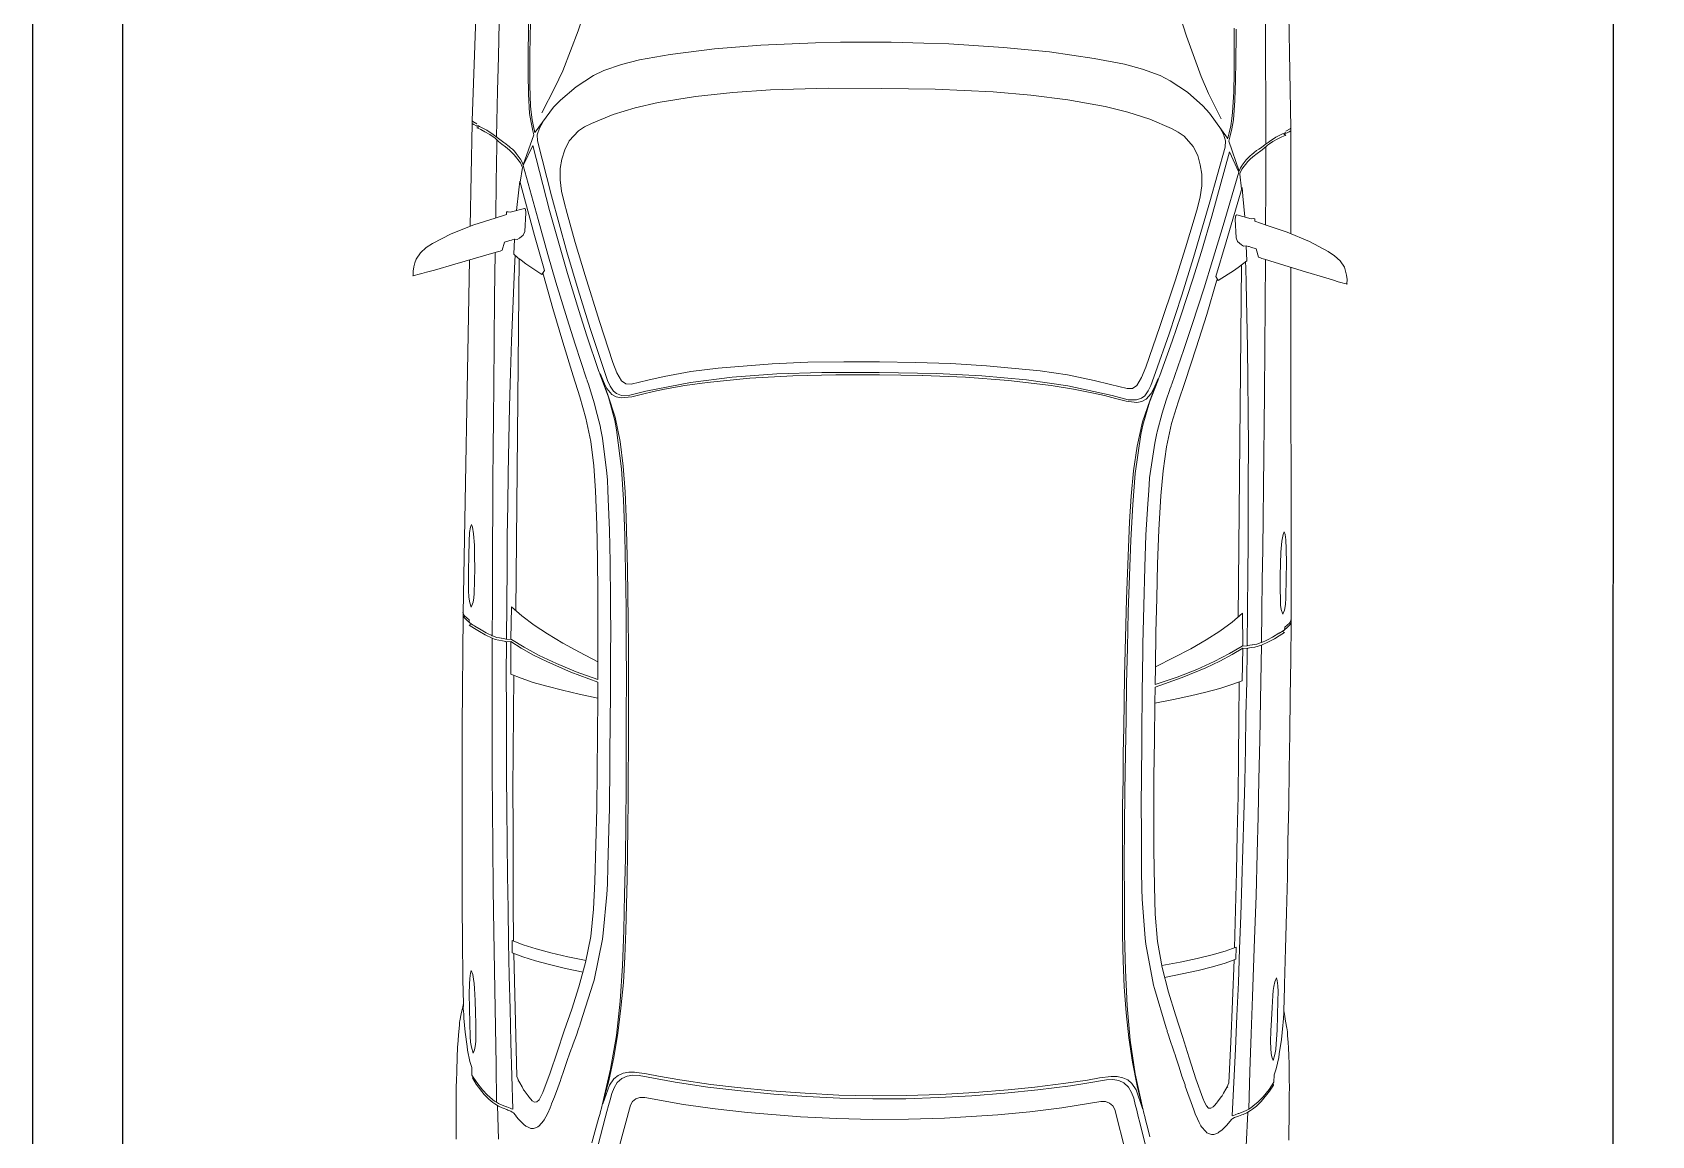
# Model space of a CAD drawing. Header units: metres. Extents: x -525 to 413, y -37 to 272.
# Drawn here: x 34.885 to 38.472, y 49.569 to 52.013 of the extents above; entities that cross this region are included whole.
import ezdxf

# ---------------------------------------------------------------- set-up
doc = ezdxf.new("R2010")
doc.units = ezdxf.units.M
doc.header["$MEASUREMENT"] = 0
doc.layers.get('0').update_dxf_attribs({"color": 254})
doc.layers.add('AUTOS', color=254, linetype='Continuous', lineweight=20)

# ---------------------------------------------------------------- blocks, each defined once
blk = doc.blocks.new('8AUTOS')
at = {"linetype": 'Continuous'}
for p, q in [((-0.4303, 1.203), (-0.4823, 1.2011)), ((-0.4303, 1.203), (-0.4308, 1.203)), ((-0.4243, 1.2031), (-0.4303, 1.203)), ((0.3578, 1.1981), (0.3557, 1.2031)), ((0.3672, 1.2032), (0.3612, 1.2031)), ((0.3796, 1.2173), (0.3791, 1.2173)), ((0.3821, 1.2173), (0.3796, 1.2173)), ((1.1647, 1.2168), (0.3821, 1.2173)), ((1.4672, 1.2165), (1.2397, 1.2165)), ((1.4663, 1.206), (1.4717, 1.215)), ((1.4727, 1.2165), (1.4672, 1.2165)), ((1.4692, 1.2165), (1.4687, 1.2165)), ((1.4717, 1.215), (1.4727, 1.2165)), ((1.7237, 1.2123), (1.4727, 1.2165)), ((-0.624, 1.1798), (-0.6406, 1.1791)), ((1.1853, 1.1495), (1.1873, 1.145)), ((1.2581, 1.1621), (1.2669, 1.1372)), ((0.3211, 1.1102), (0.32, 1.1202)), ((1.179, 1.1194), (1.2125, 1.1182)), ((1.2053, 1.1401), (1.1873, 1.145)), ((1.211, 1.1232), (1.2125, 1.1182)), ((1.2669, 1.1372), (1.2714, 1.1372)), ((1.2714, 1.1372), (1.2724, 1.1367)), ((1.2719, 1.1287), (1.2807, 1.0973)), ((-0.7366, 1.0743), (-0.7312, 1.0788)), ((-0.7143, 1.09), (-0.7148, 1.087)), ((-0.6497, 1.0761), (-0.6527, 1.077)), ((0.3211, 1.1102), (0.2486, 1.1091)), ((1.1696, 1.1073), (0.3892, 1.1003)), ((1.2217, 1.0988), (1.2302, 1.0959)), ((1.3712, 1.1036), (1.3386, 1.1078)), ((1.4444, 1.0798), (1.3777, 1.1022)), ((1.4519, 1.0779), (1.4494, 1.0768)), ((1.4504, 1.0763), (1.4494, 1.0768)), ((-0.6869, 1.0522), (-0.6919, 1.0477)), ((1.5498, 1.0347), (1.4935, 1.0627)), ((-0.5265, 0.9426), (-0.5285, 0.9431)), ((0.903, 0.9519), (0.9015, 0.9514)), ((0.2343, 0.916), (0.1988, 0.9156)), ((0.2798, 0.9169), (0.2403, 0.916)), ((0.9213, 0.9251), (0.9198, 0.9246)), ((-0.7205, 0.8939), (-0.7195, 0.8939)), ((-0.7195, 0.8939), (-0.706, 0.8905)), ((-0.706, 0.8905), (-0.7015, 0.8896)), ((-0.6995, 0.8891), (-0.7015, 0.8896)), ((-0.699, 0.8881), (-0.6995, 0.8891)), ((-0.6579, 0.874), (-0.699, 0.8881)), ((-0.7097, -0.313), (-0.7087, -0.313)), ((-0.7087, -0.313), (-0.6953, -0.3094)), ((-0.6953, -0.3094), (-0.6908, -0.3084)), ((-0.6888, -0.3079), (-0.6908, -0.3084)), ((-0.6883, -0.3068), (-0.6888, -0.3079)), ((-0.6474, -0.292), (-0.6883, -0.3068)), ((0.2453, -0.318), (0.2099, -0.3183)), ((0.2909, -0.3181), (0.2513, -0.3179)), ((0.9323, -0.3149), (0.9308, -0.3144)), ((-0.7506, -0.3244), (-0.7746, -0.3311)), ((-0.5148, -0.3583), (-0.5168, -0.3588)), ((0.9146, -0.342), (0.9131, -0.3415)), ((1.5628, -0.4132), (1.507, -0.4422)), ((1.4582, -0.4602), (1.3919, -0.4837)), ((1.4641, -0.4566), (1.4631, -0.4571)), ((1.4657, -0.4581), (1.4631, -0.4571)), ((-0.7226, -0.4937), (-0.7171, -0.4981)), ((-0.6733, -0.4707), (-0.6784, -0.4663)), ((-0.6356, -0.4939), (-0.6386, -0.4949)), ((1.1839, -0.4926), (0.4035, -0.4996)), ((1.2359, -0.4831), (1.2443, -0.4801)), ((1.2866, -0.5122), (1.2948, -0.4806)), ((1.3854, -0.4853), (1.3529, -0.4901)), ((-0.7, -0.509), (-0.7005, -0.506)), ((0.3356, -0.5107), (0.2631, -0.5108)), ((0.3356, -0.5107), (0.3347, -0.5207)), ((1.1936, -0.5045), (1.227, -0.5027)), ((1.2003, -0.5345), (1.2023, -0.5299)), ((1.2202, -0.5248), (1.2023, -0.5299)), ((1.2256, -0.5077), (1.227, -0.5027)), ((1.2734, -0.5458), (1.2817, -0.5207)), ((1.2817, -0.5207), (1.2862, -0.5207)), ((1.2862, -0.5207), (1.2872, -0.5202)), ((-0.6081, -0.5972), (-0.6247, -0.5968)), ((0.3739, -0.5979), (0.3719, -0.6029)), ((0.3834, -0.6028), (0.3774, -0.6028)), ((1.1809, -0.6021), (0.3985, -0.6166)), ((1.4834, -0.5964), (1.2559, -0.6005)), ((1.4823, -0.5859), (1.4879, -0.5949)), ((1.4889, -0.5964), (1.4834, -0.5964)), ((1.4854, -0.5964), (1.4849, -0.5964)), ((1.4879, -0.5949), (1.4889, -0.5964)), ((1.7398, -0.5876), (1.4889, -0.5964)), ((-0.414, -0.6169), (-0.466, -0.6159)), ((-0.414, -0.6169), (-0.4145, -0.6169)), ((-0.408, -0.6169), (-0.414, -0.6169)), ((0.396, -0.6167), (0.3955, -0.6167)), ((0.3985, -0.6166), (0.396, -0.6167))]:
    blk.add_line(p, q, dxfattribs=at)
for points in [[(1.128, 1.341), (1.1275, 1.3415), (1.1281, 1.339), (1.1286, 1.336), (1.1301, 1.3305), (1.1327, 1.322), (1.1358, 1.3115), (1.141, 1.2941), (1.1549, 1.2492), (1.1688, 1.2038), (1.1827, 1.1584), (1.1842, 1.1525), (1.1853, 1.1495)], [(1.1646, 1.3353), (1.1561, 1.3382), (1.1471, 1.3401), (1.1375, 1.3416), (1.128, 1.341)], [(1.1646, 1.3353), (1.1787, 1.3259), (1.1903, 1.3135), (1.1999, 1.2996)], [(1.2581, 1.1621), (1.2427, 1.209), (1.2218, 1.2583), (1.1999, 1.2996)], [(-0.7694, 1.212), (-0.7449, 1.2122), (-0.7264, 1.2129), (-0.7119, 1.213), (-0.6979, 1.2131), (-0.6894, 1.2132), (-0.6774, 1.2133), (-0.6654, 1.2134), (-0.6554, 1.2135), (-0.6319, 1.2132), (-0.6014, 1.213), (-0.5804, 1.2122), (-0.5649, 1.2113), (-0.5519, 1.2109), (-0.5378, 1.2096), (-0.5298, 1.2091), (-0.5238, 1.2087)], [(-0.624, 1.1798), (-0.6111, 1.1844), (-0.5857, 1.1901), (-0.5777, 1.1912), (-0.5457, 1.196), (-0.5148, 1.1993)], [(-0.4092, 1.1849), (-0.4151, 1.1867), (-0.4272, 1.188), (-0.4397, 1.1884), (-0.4607, 1.1882), (-0.4931, 1.187), (-0.5256, 1.1862), (-0.5556, 1.1844), (-0.5681, 1.1838), (-0.5791, 1.1817), (-0.5923, 1.1774)], [(-0.5923, 1.1774), (-0.5845, 1.1746), (-0.577, 1.1732), (-0.566, 1.1723), (-0.5505, 1.1719), (-0.5265, 1.1727), (-0.5025, 1.1739), (-0.4755, 1.1751), (-0.4486, 1.1769), (-0.4376, 1.178), (-0.4286, 1.1795), (-0.4181, 1.1816), (-0.4092, 1.1849)], [(-0.5233, 1.2087), (-0.5238, 1.2087), (-0.5208, 1.2082), (-0.5053, 1.2053), (-0.4898, 1.2025), (-0.4823, 1.2011)], [(-0.4823, 1.2011), (-0.4848, 1.201), (-0.4878, 1.201), (-0.4913, 1.201), (-0.4943, 1.2009), (-0.4998, 1.2004), (-0.5073, 1.1998), (-0.5148, 1.1993)], [(0.3796, 1.2173), (0.3766, 1.2172), (0.2951, 1.2165), (0.2136, 1.2153), (0.1316, 1.2145), (0.0521, 1.2133), (-0.0273, 1.2121), (-0.1063, 1.2104), (-0.1858, 1.2092), (-0.2653, 1.2075), (-0.3448, 1.2053), (-0.4243, 1.2031)], [(0.32, 1.1202), (0.3205, 1.1217), (0.321, 1.1217), (0.3224, 1.1287), (0.3233, 1.1368), (0.3253, 1.1448), (0.3277, 1.1518), (0.3351, 1.1674), (0.3419, 1.1804), (0.3484, 1.191), (0.3557, 1.2031)], [(0.326, 1.1198), (0.3265, 1.1218), (0.3274, 1.1258), (0.3284, 1.1308), (0.3284, 1.1318), (0.3288, 1.1358), (0.3298, 1.1413), (0.3332, 1.1513), (0.3332, 1.1518), (0.3342, 1.1534), (0.3352, 1.1554), (0.3366, 1.1594), (0.3396, 1.1654), (0.3455, 1.1765), (0.3539, 1.1905), (0.3543, 1.1915), (0.3553, 1.193), (0.3558, 1.1941), (0.3612, 1.2031)], [(0.3761, 1.2172), (0.3716, 1.2142), (0.3657, 1.2081), (0.3578, 1.1981)], [(0.3821, 1.2173), (0.3762, 1.2137), (0.3672, 1.2032)], [(0.3796, 1.2173), (0.3781, 1.2173), (0.3771, 1.2172), (0.3761, 1.2172)], [(0.3959, 1.1994), (0.4052, 1.203), (0.4177, 1.2051), (0.4327, 1.2057), (0.4767, 1.2066), (0.5092, 1.2069), (0.5412, 1.2067), (0.5612, 1.2059), (0.5727, 1.2045), (0.5785, 1.2022)], [(0.5785, 1.2022), (0.5728, 1.2), (0.5583, 1.1969), (0.5333, 1.1946), (0.5078, 1.1939), (0.4818, 1.1932), (0.4538, 1.1929), (0.4263, 1.1937), (0.4163, 1.1941), (0.4068, 1.1955), (0.3959, 1.1994)], [(1.3727, 1.1041), (1.3821, 1.1082), (1.399, 1.1219), (1.404, 1.1264), (1.4094, 1.1325), (1.4168, 1.142), (1.4228, 1.1501), (1.4282, 1.1571), (1.4351, 1.1652), (1.4381, 1.1692), (1.443, 1.1768), (1.4494, 1.1878), (1.4538, 1.1969), (1.4568, 1.2039), (1.4578, 1.2059)], [(1.4633, 1.206), (1.4618, 1.2024), (1.4608, 1.1999), (1.453, 1.1839), (1.4436, 1.1693), (1.4411, 1.1663)], [(1.4578, 1.2059), (1.4583, 1.2039), (1.4588, 1.2024)], [(1.4593, 1.2029), (1.4588, 1.2014), (1.4583, 1.2039)], [(1.4588, 1.2024), (1.4593, 1.2024), (1.4647, 1.213), (1.4672, 1.2165)], [(-0.7221, 1.0099), (-0.7301, 1.0138), (-0.7371, 1.0178), (-0.7392, 1.0192), (-0.7502, 1.0282), (-0.7528, 1.0311), (-0.7533, 1.0326), (-0.7543, 1.0341), (-0.7563, 1.0411), (-0.7564, 1.0466), (-0.7559, 1.0486), (-0.7535, 1.0541), (-0.7525, 1.0561), (-0.7515, 1.0576), (-0.748, 1.0627), (-0.7466, 1.0642), (-0.7451, 1.0657), (-0.7366, 1.0743), (-0.7312, 1.0788), (-0.7277, 1.0814), (-0.7227, 1.0859), (-0.7213, 1.0884), (-0.7188, 1.0919), (-0.7169, 1.0985), (-0.7159, 1.101), (-0.713, 1.1085), (-0.712, 1.111), (-0.7085, 1.119), (-0.7071, 1.1215), (-0.7036, 1.1271), (-0.7007, 1.1316), (-0.6937, 1.1407), (-0.6833, 1.1513), (-0.6605, 1.1695), (-0.6471, 1.1781)], [(-0.7099, 1.1005), (-0.7099, 1.1015), (-0.706, 1.111), (-0.7025, 1.1196), (-0.7001, 1.1236), (-0.6976, 1.1281), (-0.6937, 1.1327), (-0.6838, 1.1447), (-0.6739, 1.1548), (-0.6734, 1.1553), (-0.657, 1.1685), (-0.6406, 1.1791)], [(0.3277, 1.1518), (0.2057, 1.1497), (0.1177, 1.1479), (0.0297, 1.1461), (-0.0517, 1.1444), (-0.1332, 1.1422), (-0.2277, 1.1398), (-0.3227, 1.1365), (-0.4506, 1.1318), (-0.5336, 1.1291), (-0.6171, 1.1263), (-0.7001, 1.1236)], [(-0.6451, 1.1766), (-0.6466, 1.1781), (-0.6471, 1.1781)], [(1.1817, 1.1604), (1.0832, 1.1601), (0.9842, 1.1592), (0.8852, 1.1583), (0.8162, 1.1577), (0.7472, 1.1571), (0.6782, 1.1564), (0.6092, 1.1553), (0.5402, 1.1547), (0.4712, 1.1536), (0.4022, 1.1525), (0.3332, 1.1518)], [(1.4317, 1.1612), (1.4297, 1.1612), (1.4187, 1.1611), (1.3387, 1.1613), (1.2587, 1.1606)], [(1.4411, 1.1663), (1.4367, 1.1602), (1.4302, 1.1517), (1.4263, 1.1456), (1.4233, 1.1411)], [(2.7234, 1.0902), (2.7093, 1.0951), (2.6943, 1.0995), (2.6657, 1.1057), (2.6657, 1.1057), (2.6632, 1.1062), (2.6552, 1.1076), (2.6387, 1.1105), (2.5971, 1.1171), (2.5536, 1.1227), (2.469, 1.132), (2.3774, 1.1396), (2.3084, 1.144), (2.2388, 1.1479), (2.1528, 1.1516), (2.0663, 1.1544), (1.9797, 1.1566), (1.9072, 1.1579), (1.8352, 1.1588), (1.7632, 1.1596), (1.6917, 1.1605), (1.6162, 1.1608), (1.5407, 1.1616), (1.4382, 1.1617)], [(-0.7071, 1.1215), (-0.782, 1.1179)], [(0.32, 1.1202), (0.246, 1.1191), (0.1725, 1.1174), (0.0985, 1.1162), (0.0245, 1.1146), (-0.0495, 1.1124), (-0.1234, 1.1108), (-0.1974, 1.1086), (-0.2714, 1.1059), (-0.3454, 1.1033), (-0.4194, 1.1006), (-0.4933, 1.0975), (-0.5673, 1.0943), (-0.6408, 1.0906), (-0.7148, 1.087)], [(-0.4506, 1.1318), (-0.5336, 1.1291), (-0.6171, 1.1263), (-0.7001, 1.1236)], [(0.3981, 1.1099), (0.3266, 1.1103), (0.3256, 1.1088), (0.326, 1.1203)], [(1.1766, 1.1164), (1.1636, 1.1168), (1.1295, 1.1175), (1.0575, 1.1193), (0.987, 1.1207), (0.9165, 1.1216), (0.8415, 1.1224), (0.767, 1.1227), (0.6925, 1.1226), (0.6235, 1.1224), (0.5545, 1.1223), (0.4855, 1.1217), (0.4055, 1.121), (0.326, 1.1203)], [(1.179, 1.1194), (1.1716, 1.1098), (1.1662, 1.1028), (1.1583, 1.0917), (1.1351, 1.056), (1.1446, 1.0506)], [(1.211, 1.1232), (1.2105, 1.1247), (1.2095, 1.1282), (1.2058, 1.1402)], [(1.2217, 1.0988), (1.2146, 1.1072), (1.2116, 1.1122), (1.2125, 1.1177), (1.2125, 1.1182)], [(1.2719, 1.1287), (1.2729, 1.1333), (1.2724, 1.1367)], [(1.2761, 1.1148), (1.3221, 1.1107), (1.3411, 1.1089)], [(1.4179, 1.1345), (1.4149, 1.1305), (1.4115, 1.1265), (1.407, 1.122), (1.4026, 1.1179), (1.3906, 1.1088), (1.3896, 1.1083), (1.3847, 1.1053), (1.3777, 1.1022)], [(1.4233, 1.1411), (1.4189, 1.1356), (1.4179, 1.1345)], [(-0.7143, 1.09), (-0.7128, 1.0935), (-0.7099, 1.1005)], [(-0.6869, 1.0522), (-0.6869, 1.0522), (-0.6845, 1.0542), (-0.673, 1.0628), (-0.6711, 1.0644), (-0.6711, 1.0644), (-0.6651, 1.0679), (-0.6561, 1.073), (-0.6521, 1.075), (-0.6422, 1.0796)], [(-0.3698, 1.0911), (-0.4608, 1.0877), (-0.5512, 1.0839), (-0.6422, 1.0796)], [(-0.4084, 0.9372), (-0.4008, 0.9763), (-0.3931, 1.0118), (-0.3849, 1.0434), (-0.3771, 1.0715), (-0.3683, 1.0951)], [(-0.3823, 0.9309), (-0.3747, 0.972), (-0.3665, 1.0091), (-0.3583, 1.0422), (-0.3501, 1.0712), (-0.3413, 1.0958), (-0.3683, 1.0951)], [(-0.3428, 1.0923), (-0.2588, 1.0945), (-0.1743, 1.0963), (-0.0903, 1.0981), (-0.0063, 1.0998), (0.0776, 1.1011), (0.1616, 1.1018), (0.2456, 1.1026)], [(0.2486, 1.1091), (0.2403, 1.086), (0.2315, 1.0594), (0.2233, 1.0289), (0.2151, 0.9943), (0.2069, 0.9567), (0.1988, 0.9156)], [(0.3211, 1.1102), (0.3068, 1.0871), (0.292, 1.0595), (0.2773, 1.0283), (0.2558, 0.9761), (0.2343, 0.916)], [(0.3256, 1.1088), (0.3088, 1.0806), (0.2916, 1.047), (0.274, 1.0083), (0.2569, 0.9647), (0.2403, 0.916)], [(0.3981, 1.1099), (0.3783, 1.0867), (0.3585, 1.0596), (0.3393, 1.0294), (0.3196, 0.9952), (0.2999, 0.9575), (0.2798, 0.9169)], [(1.4204, 1.0811), (1.3757, 1.1017), (1.257, 1.0666), (1.1797, 1.0434), (1.1189, 1.0249), (1.0381, 0.9986), (0.9823, 0.9796), (0.906, 0.953), (0.903, 0.9519)], [(1.4204, 1.0811), (1.2777, 1.0418), (1.1999, 1.0186), (1.1386, 0.9995), (1.0568, 0.9728), (1.001, 0.9538), (0.9247, 0.9266), (0.9213, 0.9251)], [(1.3411, 1.1089), (1.2214, 1.0738), (1.1446, 1.0506)], [(1.2302, 1.0959), (1.2713, 1.0937), (1.2793, 1.0948), (1.2807, 1.0973)], [(1.3727, 1.1041), (1.3717, 1.1036), (1.3712, 1.1036)], [(1.4444, 1.0798), (1.4529, 1.0819), (1.4713, 1.086), (1.4913, 1.0897), (1.5343, 1.0931), (1.5793, 1.0945), (1.5908, 1.0946), (1.6088, 1.0948), (1.6923, 1.0955)], [(1.6633, 0.3117), (1.6631, 0.3317), (1.6614, 0.4037), (1.6595, 0.4592), (1.6519, 0.5806), (1.642, 0.6825), (1.6276, 0.7809), (1.6145, 0.8483), (1.6036, 0.8882), (1.5893, 0.9271), (1.5781, 0.9495), (1.5527, 0.9878), (1.5224, 1.022), (1.5063, 1.0368), (1.4504, 1.0763)], [(1.4519, 1.0779), (1.4534, 1.0779), (1.4629, 1.0805), (1.4779, 1.0836), (1.4943, 1.0862), (1.5078, 1.0879), (1.5533, 1.0903), (1.5953, 1.0911), (1.6073, 1.0912), (1.6233, 1.0914), (1.6943, 1.0915)], [(-0.2072, 0.9145), (-0.2682, 0.9165), (-0.3288, 0.9214), (-0.3869, 0.9319), (-0.441, 0.9459), (-0.4911, 0.961), (-0.5393, 0.9765), (-0.5864, 0.9916), (-0.633, 1.0062), (-0.6762, 1.0218), (-0.6852, 1.0257), (-0.6927, 1.0297), (-0.6978, 1.0346), (-0.6983, 1.0396), (-0.6954, 1.0446), (-0.6919, 1.0477)], [(1.1391, 1.0541), (1.1336, 1.0525), (1.0603, 1.0308), (0.9865, 1.0072), (0.9117, 0.9825), (0.8659, 0.9671), (0.8185, 0.9527), (0.7671, 0.9412), (0.7137, 0.9337), (0.6582, 0.9287), (0.5832, 0.9246), (0.5078, 0.9214), (0.4318, 0.9197), (0.3558, 0.918), (0.2798, 0.9169)], [(0.9318, 0.3052), (0.9292, 0.4326), (0.9243, 0.5321), (0.9154, 0.631), (0.9021, 0.7229), (0.8807, 0.8212), (0.8714, 0.8566), (0.8707, 0.8751), (0.8746, 0.8862), (0.88, 0.8932), (0.891, 0.9008), (0.9029, 0.9064), (0.9318, 0.9167), (1.0176, 0.947), (1.1028, 0.9752), (1.1866, 1.0015), (1.3098, 1.0376), (1.431, 1.0712)], [(1.431, 1.0712), (1.4445, 1.0718), (1.4595, 1.0674), (1.4731, 1.0603)], [(-0.7221, 1.0099), (-0.7105, 1.005), (-0.704, 1.0026), (-0.7015, 1.0016), (-0.6854, 0.9957), (-0.6659, 0.9889), (-0.6493, 0.9831), (-0.6463, 0.9826), (-0.6273, 0.9757), (-0.6072, 0.9694), (-0.5876, 0.9631), (-0.5781, 0.9597), (-0.5766, 0.9592)], [(0.9553, 0.3054), (0.9541, 0.3844), (0.9514, 0.4638), (0.9467, 0.5428), (0.9351, 0.6617), (0.9261, 0.7221), (0.914, 0.7815), (0.914, 0.7815), (0.9052, 0.8175), (0.8959, 0.8544), (0.8963, 0.8659), (0.9027, 0.8754), (0.9206, 0.8861), (0.9435, 0.8953), (1.0337, 0.9266), (1.1349, 0.9605), (1.2077, 0.9837), (1.2716, 1.0027), (1.2965, 1.01), (1.3205, 1.0157), (1.3454, 1.0194), (1.3709, 1.0196), (1.3915, 1.0163), (1.412, 1.0105), (1.4321, 1.0007), (1.4553, 0.9809), (1.4644, 0.9675), (1.472, 0.9525), (1.4925, 0.9047), (1.5084, 0.8558), (1.5208, 0.8055), (1.5356, 0.7231), (1.5458, 0.6407), (1.5531, 0.5572), (1.5592, 0.4293), (1.5608, 0.3108)], [(2.8877, 0.6658), (2.8766, 0.6736), (2.8575, 0.6809), (2.8334, 0.6887), (2.7638, 0.7081), (2.6976, 0.7245), (2.631, 0.7414), (2.5638, 0.7588), (2.4962, 0.7762), (2.4285, 0.7936), (2.3588, 0.811), (2.2887, 0.8283), (2.219, 0.8457), (2.1489, 0.8626), (2.0782, 0.8794), (2.0111, 0.8953), (1.9439, 0.9117), (1.8768, 0.9281), (1.8096, 0.9455), (1.7429, 0.9645), (1.6767, 0.9854), (1.5875, 1.0181), (1.5498, 1.0347)], [(-0.6776, 0.2908), (-0.6773, 0.3638), (-0.6749, 0.4373), (-0.6711, 0.5103), (-0.6653, 0.5834), (-0.6579, 0.6565), (-0.6486, 0.729), (-0.6419, 0.7691), (-0.6353, 0.8087), (-0.6349, 0.8227), (-0.637, 0.8357), (-0.6421, 0.8471), (-0.6517, 0.857), (-0.6633, 0.8639), (-0.6763, 0.8688), (-0.6898, 0.8722), (-0.7029, 0.8756), (-0.7164, 0.8789), (-0.7299, 0.8823), (-0.7901, 0.8973)], [(-0.5766, 0.9592), (-0.5676, 0.9563), (-0.548, 0.9495), (-0.534, 0.9451), (-0.5285, 0.9431)], [(0.0876, 0.8866), (0.0571, 0.8864), (0.0566, 0.8864), (-0.0474, 0.8854), (-0.0649, 0.8858), (-0.1729, 0.8863), (-0.2124, 0.887), (-0.2355, 0.8877), (-0.3215, 0.894), (-0.3345, 0.8954), (-0.4257, 0.9125), (-0.4327, 0.9145), (-0.5204, 0.9407), (-0.526, 0.9427), (-0.5265, 0.9426)], [(0.9015, 0.9514), (0.8945, 0.9489), (0.894, 0.9489), (0.8701, 0.9406), (0.8512, 0.9345), (0.8417, 0.9319), (0.7998, 0.9205), (0.7973, 0.92), (0.7748, 0.9153), (0.6979, 0.9041), (0.6824, 0.903), (0.66, 0.9013), (0.6405, 0.9001), (0.572, 0.896), (0.5005, 0.8933), (0.415, 0.8911), (0.3301, 0.8893), (0.3146, 0.8892), (0.2216, 0.8878), (0.1336, 0.8871), (0.0876, 0.8866)], [(-0.7236, 0.2904), (-0.7228, 0.3699), (-0.7206, 0.4499), (-0.7126, 0.5675), (-0.7063, 0.639), (-0.6974, 0.7096), (-0.6837, 0.7957), (-0.6837, 0.8062), (-0.6868, 0.8152), (-0.6929, 0.8227), (-0.7014, 0.8271), (-0.7972, 0.8512), (-0.8828, 0.8715), (-0.968, 0.8902), (-1.0451, 0.905), (-1.1223, 0.9178), (-1.1994, 0.9286)], [(-0.7616, 0.9045), (-0.7401, 0.8992), (-0.7296, 0.8963), (-0.7205, 0.8939)], [(0.1988, 0.9156), (0.1178, 0.9149), (0.0363, 0.9137), (-0.0447, 0.9135), (-0.1257, 0.9137), (-0.2072, 0.9145)], [(0.9198, 0.9246), (0.9133, 0.922), (0.8659, 0.9041), (0.8151, 0.8891), (0.7941, 0.8845), (0.7082, 0.8722), (0.6393, 0.8666), (0.5603, 0.8624), (0.4808, 0.8592), (0.4013, 0.8564), (0.3219, 0.8547), (0.2429, 0.853), (0.1634, 0.8518), (0.0879, 0.8506)], [(0.0879, 0.8456), (0.1449, 0.8467), (0.2019, 0.8477), (0.2589, 0.8487), (0.3159, 0.8497), (0.3729, 0.8512), (0.4299, 0.8527), (0.4869, 0.8547), (0.5438, 0.8572), (0.6008, 0.8597), (0.6573, 0.8632), (0.7138, 0.8682), (0.7687, 0.8762), (0.8221, 0.8882), (0.8714, 0.9052), (0.9183, 0.9231)], [(0.9268, 0.3051), (0.9268, 0.3056), (0.9249, 0.4006), (0.9249, 0.4011), (0.9211, 0.4961), (0.9142, 0.5915), (0.9029, 0.6859), (0.895, 0.7354), (0.8861, 0.7798), (0.8803, 0.8042), (0.8741, 0.8282), (0.8679, 0.8521), (0.8652, 0.8756), (0.8671, 0.8866), (0.8725, 0.8962), (0.8854, 0.9078), (0.8959, 0.9134), (0.9183, 0.9231)], [(0.0879, 0.8506), (0.0044, 0.8494), (-0.0751, 0.8487), (-0.1546, 0.848), (-0.2341, 0.8483), (-0.3136, 0.8485), (-0.3926, 0.8503), (-0.4712, 0.8541), (-0.5477, 0.861), (-0.6218, 0.8723), (-0.6995, 0.8891), (-0.6484, 0.8761), (-0.5963, 0.866), (-0.5422, 0.858), (-0.4866, 0.852), (-0.4296, 0.8475), (-0.3726, 0.8455), (-0.3151, 0.844), (-0.2576, 0.8436), (-0.2001, 0.8436), (-0.1426, 0.8436), (-0.0851, 0.8436), (-0.0276, 0.8441), (0.0304, 0.8451), (0.0879, 0.8456)], [(-0.6706, 0.2908), (-0.6703, 0.3658), (-0.668, 0.4409), (-0.6636, 0.5159), (-0.6578, 0.591), (-0.6518, 0.6495), (-0.643, 0.7186), (-0.6359, 0.7662), (-0.6311, 0.7927), (-0.6279, 0.8192), (-0.628, 0.8322), (-0.6306, 0.8447), (-0.6357, 0.8557), (-0.6438, 0.8646), (-0.6579, 0.874)], [(-0.6776, 0.2908), (-0.676, 0.2178), (-0.6723, 0.1443), (-0.6672, 0.0714), (-0.66, -0.0016), (-0.6514, -0.0745), (-0.6407, -0.1469), (-0.6334, -0.1869), (-0.626, -0.2263), (-0.6254, -0.2403), (-0.6273, -0.2533), (-0.6322, -0.2648), (-0.6416, -0.2749), (-0.653, -0.282), (-0.666, -0.2871), (-0.6794, -0.2908), (-0.6924, -0.2944), (-0.7059, -0.298), (-0.7193, -0.3016), (-0.7792, -0.3177)], [(-0.7236, 0.2904), (-0.7214, 0.2109), (-0.7177, 0.1309), (-0.7077, 0.0135), (-0.7, -0.0579), (-0.6899, -0.1284), (-0.6746, -0.2142), (-0.6745, -0.2247), (-0.6774, -0.2337), (-0.6834, -0.2413), (-0.6918, -0.2459), (-0.7871, -0.2717), (-0.8724, -0.2935), (-0.9572, -0.3138), (-1.0341, -0.3299), (-1.111, -0.3441), (-1.1879, -0.3563)], [(-0.6706, 0.2908), (-0.669, 0.2158), (-0.6653, 0.1409), (-0.6596, 0.0659), (-0.6525, -0.009), (-0.6454, -0.0675), (-0.6353, -0.1364), (-0.6274, -0.1838), (-0.6221, -0.2103), (-0.6184, -0.2367), (-0.6183, -0.2497), (-0.6207, -0.2622), (-0.6256, -0.2733), (-0.6335, -0.2824), (-0.6474, -0.292)], [(0.9268, 0.3051), (0.9268, 0.3046), (0.9267, 0.2096), (0.9267, 0.2091), (0.9245, 0.1141), (0.9194, 0.0185), (0.9097, -0.076), (0.9027, -0.1256), (0.8946, -0.1702), (0.8893, -0.1947), (0.8835, -0.2188), (0.8777, -0.2428), (0.8754, -0.2664), (0.8775, -0.2773), (0.8831, -0.2868), (0.8962, -0.2982), (0.9067, -0.3036), (0.9293, -0.3129)], [(0.9318, 0.3052), (0.9314, 0.1777), (0.9283, 0.0781), (0.9212, -0.0209), (0.9095, -0.113), (0.8899, -0.2117), (0.8812, -0.2473), (0.8809, -0.2658), (0.885, -0.2768), (0.8906, -0.2837), (0.9016, -0.2911), (0.9137, -0.2965), (0.9428, -0.3063), (1.029, -0.335), (1.1148, -0.3617), (1.199, -0.3865), (1.3228, -0.4204), (1.4446, -0.4518)], [(0.9553, 0.3054), (0.9555, 0.2264), (0.9542, 0.1469), (0.9509, 0.0678), (0.9415, -0.0513), (0.9335, -0.1118), (0.9226, -0.1714), (0.9226, -0.1714), (0.9144, -0.2075), (0.9057, -0.2446), (0.9063, -0.2561), (0.9129, -0.2655), (0.931, -0.2759), (0.9541, -0.2847), (1.0448, -0.3143), (1.1466, -0.3464), (1.2198, -0.3683), (1.284, -0.3862), (1.3091, -0.393), (1.3331, -0.3983), (1.3581, -0.4015), (1.3836, -0.4013), (1.4041, -0.3976), (1.4246, -0.3915), (1.4445, -0.3813), (1.4673, -0.3611), (1.4762, -0.3475), (1.4835, -0.3324), (1.5031, -0.2842), (1.5182, -0.2351), (1.5297, -0.1845), (1.543, -0.1019), (1.5517, -0.0193), (1.5575, 0.0643), (1.5613, 0.1923), (1.5608, 0.3108)], [(1.6633, 0.3117), (1.6635, 0.2917), (1.6631, 0.2197), (1.6621, 0.1642), (1.6567, 0.0426), (1.6486, -0.0594), (1.636, -0.1581), (1.6241, -0.2257), (1.6139, -0.2658), (1.6003, -0.3049), (1.5895, -0.3275), (1.5648, -0.3662), (1.5351, -0.401), (1.5193, -0.4161), (1.4641, -0.4566)], [(2.8939, -0.0204), (2.8829, -0.0284), (2.8639, -0.0361), (2.84, -0.0443), (2.7707, -0.0649), (2.7048, -0.0825), (2.6385, -0.1006), (2.5717, -0.1192), (2.5043, -0.1378), (2.437, -0.1564), (2.3677, -0.175), (2.2978, -0.1936), (2.2285, -0.2123), (2.1586, -0.2304), (2.0883, -0.2485), (2.0215, -0.2656), (1.9546, -0.2832), (1.8878, -0.3008), (1.8209, -0.3194), (1.7546, -0.3395), (1.6888, -0.3616), (1.6001, -0.3959), (1.5628, -0.4132)], [(0.0978, -0.2553), (0.0143, -0.2556), (-0.0652, -0.2563), (-0.1447, -0.257), (-0.2242, -0.2587), (-0.3037, -0.2604), (-0.3827, -0.2636), (-0.4611, -0.2688), (-0.5375, -0.277), (-0.6114, -0.2897), (-0.6888, -0.3079), (-0.6379, -0.2939), (-0.586, -0.2829), (-0.5321, -0.274), (-0.4766, -0.267), (-0.4197, -0.2614), (-0.3627, -0.2584), (-0.3052, -0.2559), (-0.2477, -0.2544), (-0.1902, -0.2534), (-0.1328, -0.2524), (-0.0753, -0.2514), (-0.0178, -0.2508), (0.0402, -0.2508), (0.0977, -0.2503)], [(0.0977, -0.2503), (0.1547, -0.2503), (0.2117, -0.2503), (0.2687, -0.2503), (0.3257, -0.2503), (0.3828, -0.2508), (0.4398, -0.2513), (0.4968, -0.2522), (0.5538, -0.2537), (0.6108, -0.2552), (0.6673, -0.2577), (0.7239, -0.2617), (0.7789, -0.2687), (0.8325, -0.2797), (0.8822, -0.2958), (0.9293, -0.3129)], [(0.9308, -0.3144), (0.9243, -0.3119), (0.8767, -0.2948), (0.8255, -0.2808), (0.8045, -0.2765), (0.7184, -0.2658), (0.6494, -0.2614), (0.5703, -0.2586), (0.4908, -0.2568), (0.4113, -0.2555), (0.3318, -0.2552), (0.2528, -0.2549), (0.1733, -0.2551), (0.0978, -0.2553)], [(-0.7506, -0.3244), (-0.7292, -0.3187), (-0.7187, -0.3156), (-0.7097, -0.313)], [(0.0981, -0.2913), (0.0676, -0.2916), (0.0671, -0.2916), (-0.0369, -0.2925), (-0.0544, -0.2932), (-0.1624, -0.2956), (-0.2019, -0.297), (-0.2248, -0.2982), (-0.3108, -0.306), (-0.3238, -0.3076), (-0.4146, -0.3264), (-0.4216, -0.3285), (-0.5088, -0.3562), (-0.5143, -0.3583), (-0.5148, -0.3583)], [(0.2099, -0.3183), (0.1289, -0.319), (0.0474, -0.3193), (-0.0336, -0.3205), (-0.1146, -0.3222), (-0.1961, -0.3244)], [(0.9131, -0.3415), (0.9061, -0.3391), (0.9056, -0.3391), (0.8815, -0.3313), (0.8624, -0.3255), (0.8529, -0.3231), (0.8108, -0.3124), (0.8083, -0.312), (0.7858, -0.3077), (0.7087, -0.2979), (0.6932, -0.297), (0.6707, -0.2957), (0.6512, -0.2949), (0.5826, -0.292), (0.5111, -0.2906), (0.4256, -0.2899), (0.3406, -0.2896), (0.3251, -0.2898), (0.2321, -0.2901), (0.1441, -0.2909), (0.0981, -0.2913)], [(0.2631, -0.5108), (0.2544, -0.4879), (0.2451, -0.4615), (0.2364, -0.4311), (0.2276, -0.3967), (0.2187, -0.3592), (0.2099, -0.3183)], [(0.3356, -0.5107), (0.3209, -0.4878), (0.3056, -0.4605), (0.2903, -0.4296), (0.2679, -0.3778), (0.2453, -0.318)], [(0.3401, -0.5092), (0.3228, -0.4813), (0.305, -0.448), (0.2867, -0.4096), (0.2688, -0.3663), (0.2513, -0.3179)], [(1.1525, -0.4399), (1.147, -0.4384), (1.0733, -0.4181), (0.9991, -0.3958), (0.9239, -0.3724), (0.8777, -0.3578), (0.8301, -0.3443), (0.7785, -0.3337), (0.725, -0.3272), (0.6694, -0.3232), (0.5944, -0.3204), (0.5189, -0.3186), (0.4429, -0.3182), (0.3669, -0.3179), (0.2909, -0.3181)], [(0.4126, -0.509), (0.3924, -0.4862), (0.3721, -0.4594), (0.3524, -0.4295), (0.332, -0.3957), (0.3117, -0.3584), (0.2909, -0.3181)], [(1.4342, -0.4619), (1.2908, -0.4251), (1.2127, -0.4033), (1.151, -0.3854), (1.0688, -0.3601), (1.0126, -0.3421), (0.9359, -0.3163), (0.9323, -0.3149)], [(-0.1961, -0.3244), (-0.2571, -0.3275), (-0.3175, -0.3335), (-0.3754, -0.3451), (-0.4293, -0.36), (-0.4792, -0.376), (-0.527, -0.3924), (-0.5739, -0.4083), (-0.6202, -0.4237), (-0.6631, -0.4401), (-0.6721, -0.4442), (-0.6795, -0.4483), (-0.6845, -0.4533), (-0.6849, -0.4583), (-0.6819, -0.4633), (-0.6784, -0.4663)], [(-0.3969, -0.3507), (-0.3885, -0.3897), (-0.3802, -0.4251), (-0.3714, -0.4565), (-0.3632, -0.4844), (-0.354, -0.5079)], [(-0.3709, -0.344), (-0.3626, -0.3849), (-0.3537, -0.4219), (-0.345, -0.4548), (-0.3362, -0.4837), (-0.327, -0.5081), (-0.354, -0.5079)], [(1.4342, -0.4619), (1.3899, -0.4833), (1.2706, -0.4503), (1.1929, -0.4285), (1.1317, -0.4111), (1.0505, -0.3863), (0.9943, -0.3683), (0.9176, -0.343), (0.9146, -0.342)], [(-0.7092, -0.429), (-0.6977, -0.4239), (-0.6913, -0.4214), (-0.6888, -0.4204), (-0.6728, -0.4142), (-0.6534, -0.407), (-0.6369, -0.4009), (-0.6339, -0.4004), (-0.615, -0.3932), (-0.5951, -0.3865), (-0.5756, -0.3798), (-0.5662, -0.3763), (-0.5647, -0.3757)], [(-0.5647, -0.3757), (-0.5557, -0.3727), (-0.5363, -0.3655), (-0.5223, -0.3609), (-0.5168, -0.3588)], [(-0.6922, -0.5404), (-0.7672, -0.5381)], [(-0.7092, -0.429), (-0.7172, -0.4331), (-0.7241, -0.4372), (-0.7261, -0.4387), (-0.737, -0.4478), (-0.7395, -0.4508), (-0.74, -0.4523), (-0.741, -0.4538), (-0.7429, -0.4608), (-0.7429, -0.4663), (-0.7423, -0.4683), (-0.7398, -0.4738), (-0.7388, -0.4758), (-0.7378, -0.4773), (-0.7342, -0.4823), (-0.7327, -0.4838), (-0.7312, -0.4852), (-0.7226, -0.4937), (-0.7171, -0.4981), (-0.7136, -0.5006), (-0.7085, -0.505), (-0.707, -0.5075), (-0.7045, -0.511), (-0.7024, -0.5175), (-0.7014, -0.52), (-0.6983, -0.5274), (-0.6973, -0.5299), (-0.6937, -0.5379), (-0.6922, -0.5404), (-0.6886, -0.5459), (-0.6856, -0.5503), (-0.6785, -0.5593), (-0.6679, -0.5697), (-0.6448, -0.5875), (-0.6312, -0.5958)], [(1.4582, -0.4602), (1.4667, -0.4621), (1.4852, -0.4659), (1.5053, -0.4692), (1.5483, -0.4718), (1.5933, -0.4724), (1.6048, -0.4723), (1.6228, -0.4722), (1.7063, -0.4714)], [(1.4657, -0.4581), (1.4672, -0.4581), (1.4767, -0.4605), (1.4917, -0.4634), (1.5082, -0.4657), (1.5217, -0.4671), (1.5672, -0.4687), (1.6093, -0.4688), (1.6213, -0.4687), (1.6373, -0.4686), (1.7082, -0.4674)], [(1.1936, -0.5045), (1.186, -0.4951), (1.1804, -0.4881), (1.1723, -0.4772), (1.1485, -0.4419), (1.1579, -0.4363)], [(1.3554, -0.4911), (1.2351, -0.4581), (1.1579, -0.4363)], [(1.4446, -0.4518), (1.4581, -0.4522), (1.4731, -0.4475), (1.4865, -0.4402)], [(2.7371, -0.4477), (2.7232, -0.4528), (2.7082, -0.4575), (2.6798, -0.4642), (2.6798, -0.4642), (2.6773, -0.4647), (2.6693, -0.4663), (2.6528, -0.4695), (2.6114, -0.4768), (2.5679, -0.4832), (2.4835, -0.494), (2.3921, -0.5033), (2.3231, -0.5089), (2.2537, -0.514), (2.1677, -0.5193), (2.0813, -0.5236), (1.9948, -0.5274), (1.9223, -0.53), (1.8503, -0.5321), (1.7783, -0.5343), (1.7069, -0.5364), (1.6314, -0.5381), (1.5559, -0.5403), (1.4534, -0.5422)], [(-0.6733, -0.4707), (-0.6733, -0.4707), (-0.6708, -0.4727), (-0.6592, -0.4811), (-0.6572, -0.4826), (-0.6572, -0.4826), (-0.6512, -0.486), (-0.6421, -0.4909), (-0.6381, -0.4929), (-0.6281, -0.4973)], [(-0.3555, -0.5039), (-0.4465, -0.5022), (-0.5371, -0.5), (-0.6281, -0.4973)], [(1.191, -0.5015), (1.178, -0.5022), (1.144, -0.5035), (1.0721, -0.5066), (1.0016, -0.5092), (0.9311, -0.5114), (0.8561, -0.5135), (0.7816, -0.5152), (0.7071, -0.5164), (0.6381, -0.5175), (0.5692, -0.5186), (0.5002, -0.5192), (0.4202, -0.5199), (0.3407, -0.5207)], [(1.2359, -0.4831), (1.2289, -0.4917), (1.226, -0.4967), (1.227, -0.5022), (1.227, -0.5027)], [(1.2443, -0.4801), (1.2853, -0.4772), (1.2933, -0.4781), (1.2948, -0.4806)], [(1.2905, -0.4982), (1.3365, -0.4932), (1.3554, -0.4911)], [(1.3869, -0.4858), (1.3859, -0.4853), (1.3854, -0.4853)], [(1.3869, -0.4858), (1.3964, -0.4897), (1.4136, -0.5031), (1.4186, -0.5075), (1.4241, -0.5135), (1.4317, -0.5229), (1.4378, -0.5308), (1.4434, -0.5378), (1.4504, -0.5457), (1.4535, -0.5497), (1.4585, -0.5572), (1.4651, -0.5681), (1.4697, -0.5771), (1.4728, -0.584), (1.4738, -0.586)], [(1.4327, -0.5154), (1.4296, -0.5114), (1.4261, -0.5074), (1.4216, -0.503), (1.417, -0.499), (1.4049, -0.4901), (1.4039, -0.4896), (1.3989, -0.4867), (1.3919, -0.4837)], [(0.3347, -0.5207), (0.2607, -0.5209), (0.1872, -0.5205), (0.1132, -0.5207), (0.0392, -0.5204), (-0.0349, -0.5195), (-0.1089, -0.5192), (-0.1829, -0.5183), (-0.2569, -0.517), (-0.3309, -0.5157), (-0.4049, -0.5143), (-0.4789, -0.5125), (-0.553, -0.5106), (-0.6265, -0.5083), (-0.7005, -0.506)], [(-0.7, -0.509), (-0.6984, -0.5124), (-0.6954, -0.5194)], [(-0.6954, -0.5194), (-0.6954, -0.5204), (-0.6913, -0.5299), (-0.6877, -0.5384), (-0.6852, -0.5423), (-0.6826, -0.5468), (-0.6786, -0.5513), (-0.6685, -0.5632), (-0.6584, -0.5731), (-0.6579, -0.5736), (-0.6413, -0.5864), (-0.6247, -0.5968)], [(-0.3285, -0.5046), (-0.2445, -0.5054), (-0.16, -0.5056), (-0.076, -0.5059), (0.008, -0.5061), (0.092, -0.5059), (0.176, -0.5051), (0.26, -0.5044)], [(0.3347, -0.5207), (0.3352, -0.5222), (0.3357, -0.5222), (0.3372, -0.5292), (0.3383, -0.5372), (0.3404, -0.5452), (0.3429, -0.5521), (0.3506, -0.5676), (0.3577, -0.5805), (0.3643, -0.5909), (0.3719, -0.6029)], [(0.4126, -0.509), (0.3411, -0.5106), (0.3401, -0.5092), (0.3407, -0.5207)], [(0.3407, -0.5202), (0.3412, -0.5221), (0.3422, -0.5261), (0.3433, -0.5311), (0.3433, -0.5321), (0.3438, -0.5361), (0.3449, -0.5416), (0.3484, -0.5516), (0.3484, -0.5521), (0.3495, -0.5536), (0.3505, -0.5556), (0.352, -0.5596), (0.3551, -0.5655), (0.3612, -0.5765), (0.3698, -0.5904), (0.3703, -0.5914), (0.3713, -0.5929), (0.3718, -0.5939), (0.3774, -0.6028)], [(1.1465, -0.727), (1.146, -0.7275), (1.1465, -0.725), (1.147, -0.7219), (1.1484, -0.7164), (1.1509, -0.7079), (1.1538, -0.6974), (1.1586, -0.6798), (1.1717, -0.6347), (1.1848, -0.5891), (1.1979, -0.5435), (1.1994, -0.5375), (1.2003, -0.5345)], [(1.2256, -0.5077), (1.2251, -0.5092), (1.2241, -0.5127), (1.2207, -0.5248)], [(1.2866, -0.5122), (1.2877, -0.5167), (1.2872, -0.5202)], [(1.4382, -0.5218), (1.4337, -0.5164), (1.4327, -0.5154)], [(1.4564, -0.5467), (1.4519, -0.5407), (1.4453, -0.5323), (1.4413, -0.5263), (1.4382, -0.5218)], [(0.3429, -0.5521), (0.2209, -0.5522), (0.1329, -0.552), (0.0449, -0.5518), (-0.0366, -0.5515), (-0.1181, -0.5508), (-0.2126, -0.5501), (-0.3076, -0.5485), (-0.4356, -0.5461), (-0.5187, -0.5448), (-0.6022, -0.5436), (-0.6852, -0.5423)], [(-0.4356, -0.5461), (-0.5187, -0.5448), (-0.6022, -0.5436), (-0.6852, -0.5423)], [(1.1969, -0.5455), (1.0984, -0.5469), (0.9994, -0.5478), (0.9004, -0.5486), (0.8314, -0.5493), (0.7624, -0.5499), (0.6934, -0.5505), (0.6244, -0.5506), (0.5554, -0.5512), (0.4864, -0.5514), (0.4174, -0.5515), (0.3484, -0.5521)], [(1.2734, -0.5458), (1.2588, -0.5929), (1.2388, -0.6426), (1.2177, -0.6843)], [(1.4469, -0.5418), (1.4449, -0.5418), (1.4339, -0.5419), (1.3539, -0.5436), (1.2739, -0.5443)], [(1.4793, -0.586), (1.4778, -0.5825), (1.4767, -0.58), (1.4686, -0.5641), (1.459, -0.5497), (1.4564, -0.5467)], [(-0.6292, -0.5943), (-0.6307, -0.5958), (-0.6312, -0.5958)], [(-0.6081, -0.5972), (-0.5951, -0.6015), (-0.5696, -0.6068), (-0.5616, -0.6077), (-0.5296, -0.6119), (-0.4985, -0.6147)], [(-0.5764, -0.5942), (-0.5687, -0.5913), (-0.5613, -0.5897), (-0.5503, -0.5886), (-0.5348, -0.588), (-0.5108, -0.5883), (-0.4868, -0.5891), (-0.4597, -0.5898), (-0.4327, -0.5911), (-0.4217, -0.592), (-0.4127, -0.5934), (-0.4022, -0.5953), (-0.3932, -0.5984)], [(-0.3932, -0.5984), (-0.3992, -0.6003), (-0.4111, -0.6019), (-0.4236, -0.6025), (-0.4446, -0.6027), (-0.4771, -0.602), (-0.5096, -0.6018), (-0.5397, -0.6005), (-0.5522, -0.6001), (-0.5632, -0.5982), (-0.5764, -0.5942)], [(0.3925, -0.6167), (0.388, -0.6137), (0.3819, -0.6078), (0.3739, -0.5979)], [(0.3985, -0.6166), (0.3925, -0.6132), (0.3834, -0.6028)], [(0.5946, -0.5981), (0.5888, -0.5959), (0.5743, -0.5931), (0.5493, -0.5913), (0.5238, -0.591), (0.4978, -0.5908), (0.4698, -0.591), (0.4423, -0.5922), (0.4323, -0.5928), (0.4228, -0.5944), (0.412, -0.5985)], [(0.412, -0.5985), (0.4214, -0.6019), (0.4339, -0.6038), (0.4489, -0.6042), (0.4929, -0.6043), (0.5254, -0.604), (0.5574, -0.6032), (0.5774, -0.602), (0.5889, -0.6004), (0.5946, -0.5981)], [(1.4738, -0.586), (1.4743, -0.584), (1.4748, -0.5825)], [(1.4753, -0.583), (1.4748, -0.5815), (1.4743, -0.584)], [(1.4748, -0.5825), (1.4753, -0.5825), (1.4809, -0.593), (1.4834, -0.5964)], [(-0.7669, -0.6316), (-0.7529, -0.6319), (-0.7284, -0.6317), (-0.7099, -0.6321), (-0.6954, -0.6319), (-0.6814, -0.6318), (-0.6729, -0.6317), (-0.6609, -0.6316), (-0.6489, -0.6315), (-0.6389, -0.6314), (-0.6154, -0.6307), (-0.5849, -0.6299), (-0.5639, -0.6287), (-0.5484, -0.6276), (-0.5354, -0.627), (-0.5214, -0.6254), (-0.5134, -0.6248), (-0.5074, -0.6242)], [(-0.5069, -0.6242), (-0.5074, -0.6242), (-0.5044, -0.6237), (-0.489, -0.6206), (-0.4735, -0.6174), (-0.466, -0.6159)], [(-0.466, -0.6159), (-0.4685, -0.6159), (-0.4715, -0.6159), (-0.475, -0.616), (-0.478, -0.616), (-0.4835, -0.6155), (-0.491, -0.6151), (-0.4985, -0.6147)], [(0.396, -0.6167), (0.393, -0.6167), (0.3115, -0.6174), (0.23, -0.6176), (0.148, -0.6184), (0.0685, -0.6186), (-0.011, -0.6188), (-0.09, -0.6185), (-0.1695, -0.6187), (-0.249, -0.6184), (-0.3285, -0.6176), (-0.408, -0.6169)], [(0.396, -0.6167), (0.3945, -0.6167), (0.3935, -0.6167), (0.3925, -0.6167)], [(1.183, -0.7206), (1.1969, -0.711), (1.2083, -0.6984), (1.2177, -0.6843)], [(1.183, -0.7206), (1.1745, -0.7237), (1.1655, -0.7258), (1.156, -0.7274), (1.1465, -0.727)]]:
    blk.add_lwpolyline(points, dxfattribs=at)
for p in [(0.3836, 1.2173), (0.4, -0.6166)]:
    blk.add_point(p, dxfattribs=at)

msp = doc.modelspace()

# ---------------------------------------------------------------- linework, layer by layer
at = {"ltscale": 0.02}
for p, q in [((38.3861, 44.4724), (38.3883, 63.9692)), ((35.0853, 48.9692), (35.0853, 54.9692))]:
    msp.add_line(p, q, dxfattribs=at)
msp.add_lwpolyline([(34.8853, 39.1692), (56.8853, 39.1692), (56.8853, 79.1692), (34.8853, 79.1692)], close=True)

# ---------------------------------------------------------------- block references
at = {"layer": 'AUTOS', "xscale": -1, "rotation": 270}
msp.add_blockref('8AUTOS', (36.4558, 50.3283), dxfattribs=at)

doc.saveas('drawing.dxf')
